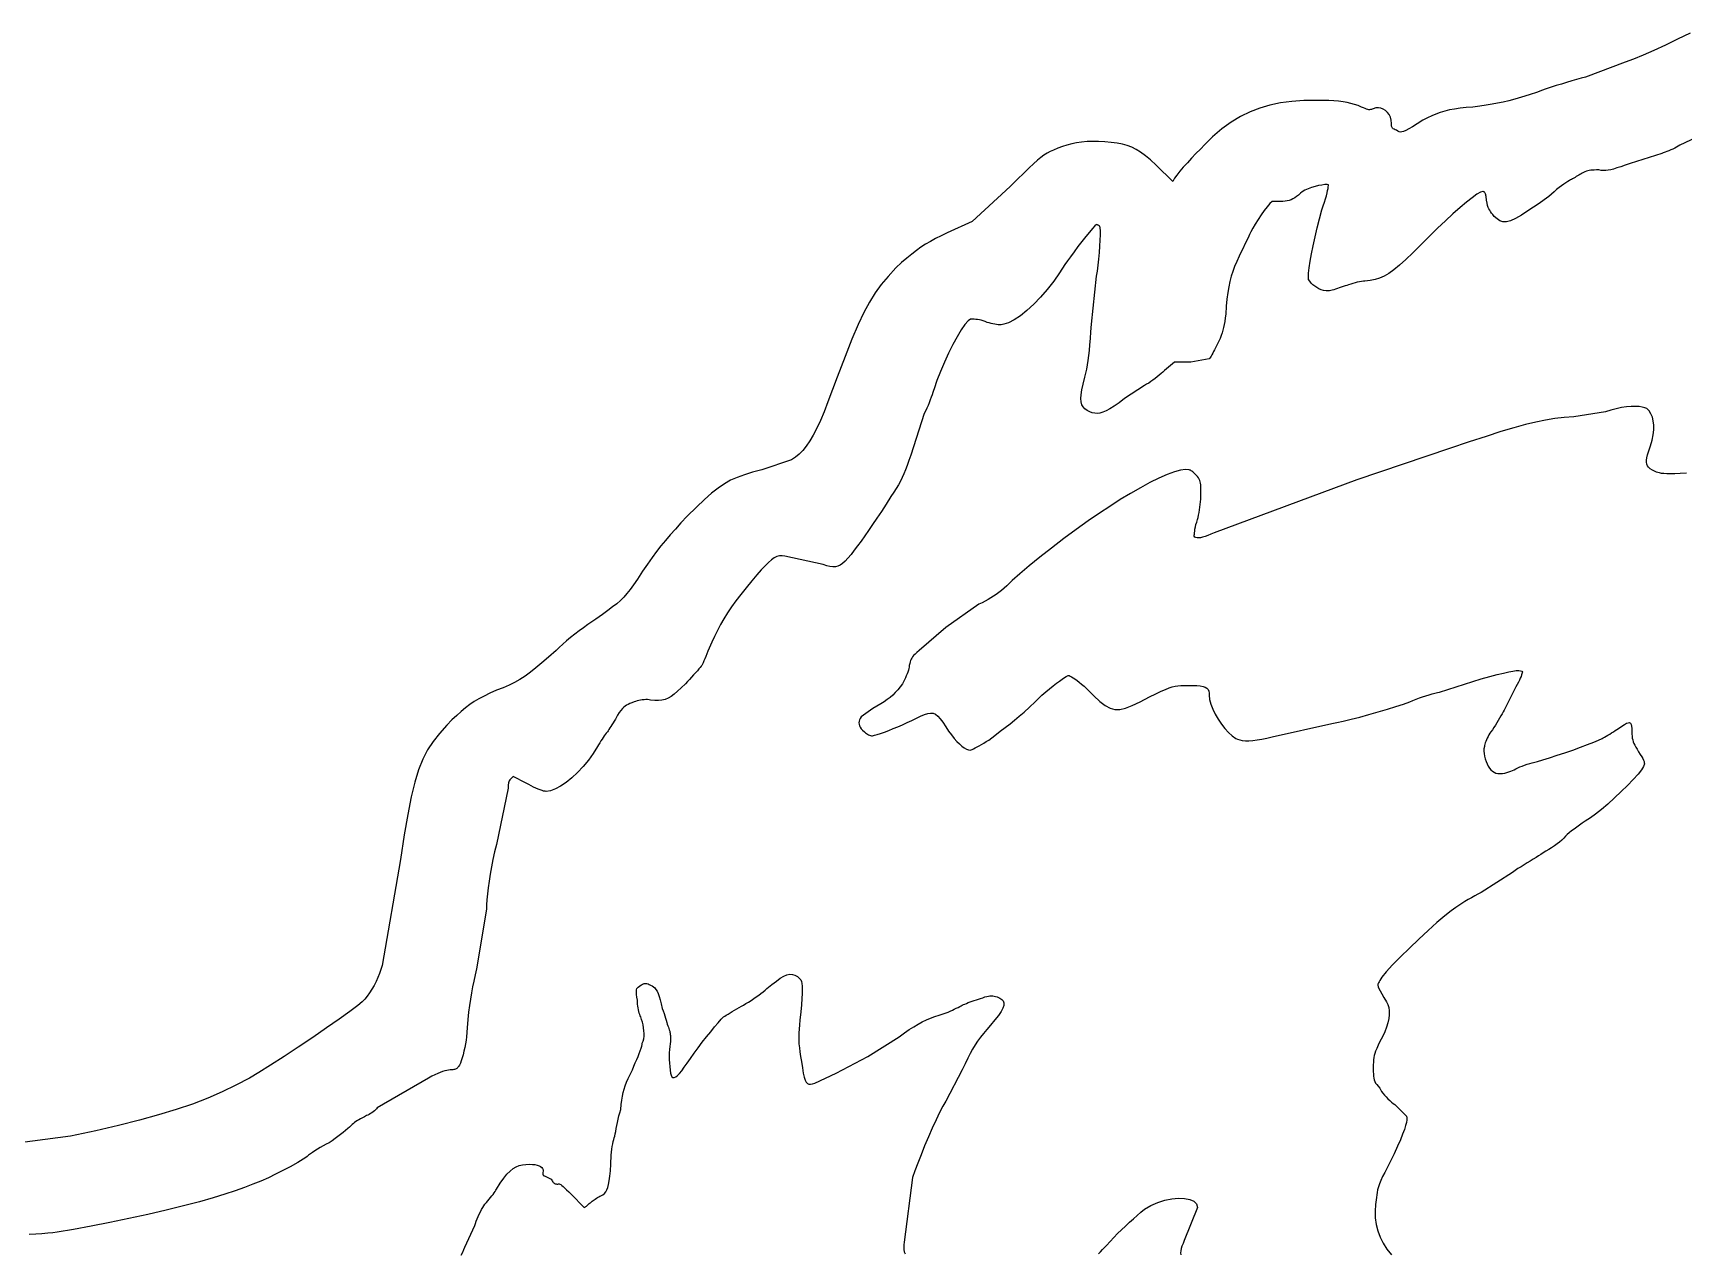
# Model space of a CAD drawing. Extents: x 0.1 to 14.4, y 0 to 16.2.
# Drawn here: x 6.431 to 9.422, y 13.833 to 16.044 of the extents above; entities that cross this region are included whole.
import ezdxf

# ---------------------------------------------------------------- set-up
doc = ezdxf.new("R2010")
doc.units = 0
doc.layers.get('0').update_dxf_attribs({"color": 5, "linetype": 'CONTINUOUS'})
doc.layers.add('1', color=1, linetype='CONTINUOUS')

msp = doc.modelspace()

# ---------------------------------------------------------------- linework, layer by layer
at = {"linetype": 'CONTINUOUS'}
for points in [[(9.4327, 16.044), (9.4103, 16.0327), (9.3883, 16.022), (9.3673, 16.0122), (9.3478, 16.0036), (9.3303, 15.9964), (9.3153, 15.991), (9.2432, 15.964), (9.2356, 15.962), (9.2273, 15.9597), (9.2184, 15.9572), (9.2091, 15.9544), (9.1997, 15.9516), (9.1903, 15.9486), (9.181, 15.9456), (9.1721, 15.9426), (9.1638, 15.9397), (9.1562, 15.9369), (9.141, 15.932), (9.1275, 15.9278), (9.1155, 15.9243), (9.1045, 15.9214), (9.0942, 15.9189), (9.0842, 15.9168), (9.074, 15.915), (9.0633, 15.9133), (9.0518, 15.9116), (9.039, 15.9099), (9.027, 15.9089), (9.0161, 15.9077), (9.0061, 15.9062), (8.997, 15.9045), (8.9884, 15.9024), (8.9802, 15.9), (8.9724, 15.8971), (8.9647, 15.8939), (8.9569, 15.8901), (8.9489, 15.8859), (8.9384, 15.8794), (8.9298, 15.8742), (8.9231, 15.8703), (8.9178, 15.8674), (8.9137, 15.8656), (8.9105, 15.8647), (8.9079, 15.8646), (8.9056, 15.8651), (8.9034, 15.8663), (8.9009, 15.8679), (8.8985, 15.8688), (8.8965, 15.8697), (8.895, 15.8706), (8.8938, 15.8717), (8.893, 15.8727), (8.8925, 15.8739), (8.8921, 15.8752), (8.892, 15.8766), (8.8919, 15.8782), (8.8919, 15.8799), (8.8914, 15.8859), (8.8899, 15.8913), (8.8876, 15.8961), (8.8846, 15.9002), (8.881, 15.9035), (8.877, 15.906), (8.8726, 15.9077), (8.8681, 15.9084), (8.8634, 15.9082), (8.8589, 15.9069), (8.8571, 15.9061), (8.8555, 15.9055), (8.8539, 15.9051), (8.8523, 15.9049), (8.8506, 15.905), (8.8487, 15.9054), (8.8465, 15.906), (8.8441, 15.907), (8.8412, 15.9083), (8.8378, 15.9099), (8.8315, 15.9124), (8.8251, 15.9146), (8.8184, 15.9165), (8.8115, 15.918), (8.8041, 15.9193), (8.7961, 15.9203), (8.7875, 15.921), (8.7782, 15.9215), (8.768, 15.9218), (8.7568, 15.9219), (8.7333, 15.9215), (8.7114, 15.92), (8.6909, 15.9173), (8.6716, 15.9134), (8.6532, 15.908), (8.6355, 15.9012), (8.6183, 15.8926), (8.6014, 15.8823), (8.5845, 15.8701), (8.5676, 15.8559), (8.5609, 15.8491), (8.5535, 15.8417), (8.5457, 15.8338), (8.5376, 15.8255), (8.5297, 15.8172), (8.522, 15.8089), (8.5147, 15.801), (8.5083, 15.7935), (8.5028, 15.7867), (8.4985, 15.7808), (8.4955, 15.7748), (8.4655, 15.8048), (8.4552, 15.8139), (8.446, 15.8216), (8.4374, 15.8279), (8.4292, 15.833), (8.4212, 15.8371), (8.4129, 15.8403), (8.4042, 15.8427), (8.3947, 15.8445), (8.3842, 15.8458), (8.3724, 15.8468), (8.361, 15.8475), (8.3503, 15.8476), (8.3402, 15.8472), (8.3305, 15.8463), (8.3213, 15.845), (8.3125, 15.8432), (8.3039, 15.8409), (8.2956, 15.8383), (8.2874, 15.8353), (8.2793, 15.8318), (8.2733, 15.8291), (8.2677, 15.8261), (8.2622, 15.8227), (8.2566, 15.8185), (8.2504, 15.8134), (8.2434, 15.8072), (8.2353, 15.7995), (8.2257, 15.7902), (8.2145, 15.779), (8.2012, 15.7658), (8.1321, 15.7027), (8.0871, 15.6817), (8.076, 15.6764), (8.0659, 15.6714), (8.0566, 15.6664), (8.0478, 15.6612), (8.0394, 15.6558), (8.0311, 15.6499), (8.0226, 15.6434), (8.0138, 15.6361), (8.0043, 15.6279), (7.994, 15.6186), (7.9798, 15.603), (7.9673, 15.5881), (7.9562, 15.5729), (7.9459, 15.5564), (7.9358, 15.5375), (7.9254, 15.5155), (7.9143, 15.4892), (7.9018, 15.4578), (7.8875, 15.4201), (7.8709, 15.3754), (7.8638, 15.3575), (7.8571, 15.3417), (7.8506, 15.3277), (7.8442, 15.3155), (7.8378, 15.3048), (7.8315, 15.2956), (7.8251, 15.2877), (7.8186, 15.2809), (7.8118, 15.2752), (7.8048, 15.2703), (7.7508, 15.2523), (7.734, 15.2479), (7.7194, 15.2435), (7.7064, 15.2388), (7.6945, 15.2335), (7.6832, 15.2271), (7.6718, 15.2194), (7.6599, 15.21), (7.647, 15.1985), (7.6324, 15.1847), (7.6156, 15.1682), (7.6045, 15.1561), (7.5944, 15.1451), (7.5852, 15.1346), (7.5766, 15.1245), (7.5683, 15.1145), (7.5603, 15.1042), (7.5522, 15.0933), (7.5438, 15.0815), (7.535, 15.0685), (7.5255, 15.0541), (7.5187, 15.0441), (7.5125, 15.0356), (7.5067, 15.0283), (7.5008, 15.0218), (7.4947, 15.0158), (7.4881, 15.0099), (7.4807, 15.004), (7.4721, 14.9976), (7.4621, 14.9903), (7.4505, 14.982), (7.4431, 14.9772), (7.4355, 14.972), (7.4277, 14.9664), (7.4199, 14.9606), (7.4122, 14.9546), (7.4046, 14.9485), (7.3974, 14.9424), (7.3905, 14.9363), (7.3841, 14.9305), (7.3784, 14.9249), (7.3648, 14.9131), (7.3527, 14.9027), (7.3418, 14.8936), (7.3317, 14.8857), (7.3221, 14.8788), (7.3126, 14.8726), (7.3031, 14.8671), (7.2931, 14.8621), (7.2822, 14.8574), (7.2703, 14.8529), (7.2584, 14.8476), (7.2479, 14.8425), (7.2385, 14.8375), (7.2299, 14.8324), (7.2218, 14.827), (7.2141, 14.8211), (7.2063, 14.8146), (7.1982, 14.8073), (7.1896, 14.7991), (7.1802, 14.7898), (7.1668, 14.7749), (7.1553, 14.7602), (7.1454, 14.7448), (7.1367, 14.7279), (7.1291, 14.7087), (7.1222, 14.6862), (7.1158, 14.6596), (7.1094, 14.6281), (7.103, 14.5907), (7.0961, 14.5465), (7.0631, 14.3544), (7.061, 14.3471), (7.0584, 14.3397), (7.0555, 14.3323), (7.0521, 14.325), (7.0484, 14.3179), (7.0445, 14.3111), (7.0403, 14.3046), (7.036, 14.2986), (7.0315, 14.2931), (7.027, 14.2883), (7.019, 14.2815), (7.0046, 14.2707), (6.9854, 14.2569), (6.9625, 14.241), (6.9373, 14.2237), (6.9111, 14.2061), (6.8853, 14.1891), (6.8611, 14.1735), (6.8398, 14.1602), (6.8228, 14.1502), (6.7983, 14.1372), (6.7732, 14.1251), (6.7471, 14.1138), (6.7195, 14.1032), (6.6899, 14.0931), (6.6581, 14.0833), (6.6234, 14.0738), (6.5856, 14.0643), (6.5441, 14.0548), (6.4985, 14.045), (6.2913, 14.018)], [(9.4264, 15.2462), (9.4149, 15.2455), (9.4052, 15.2451), (9.3973, 15.245), (9.3908, 15.2451), (9.3855, 15.2455), (9.3812, 15.246), (9.3777, 15.2467), (9.3747, 15.2475), (9.372, 15.2484), (9.3694, 15.2492), (9.3645, 15.2519), (9.3606, 15.2544), (9.3577, 15.257), (9.3556, 15.2598), (9.3544, 15.2628), (9.3538, 15.2661), (9.3539, 15.2699), (9.3546, 15.2743), (9.3558, 15.2794), (9.3574, 15.2853), (9.3613, 15.2959), (9.3643, 15.3061), (9.3662, 15.3158), (9.3671, 15.3249), (9.3671, 15.3333), (9.3662, 15.3411), (9.3645, 15.348), (9.3619, 15.3541), (9.3585, 15.3592), (9.3544, 15.3634), (9.351, 15.365), (9.3463, 15.3662), (9.3404, 15.367), (9.3336, 15.3673), (9.3258, 15.3671), (9.3174, 15.3664), (9.3084, 15.3651), (9.2989, 15.3632), (9.2892, 15.3606), (9.2793, 15.3574), (9.2222, 15.3483), (9.2047, 15.3472), (9.1878, 15.3453), (9.1709, 15.3427), (9.1533, 15.3391), (9.1344, 15.3345), (9.1135, 15.3287), (9.0899, 15.3216), (9.0631, 15.3131), (9.0323, 15.303), (8.997, 15.2913), (8.8288, 15.2342), (8.5706, 15.1381), (8.5645, 15.1356), (8.559, 15.1335), (8.5541, 15.1317), (8.5497, 15.1304), (8.5458, 15.1295), (8.5425, 15.1291), (8.5397, 15.1291), (8.5374, 15.1296), (8.5357, 15.1306), (8.5345, 15.1321), (8.5346, 15.1338), (8.5347, 15.1358), (8.5349, 15.1384), (8.5353, 15.1415), (8.5358, 15.1451), (8.5366, 15.1491), (8.5376, 15.1533), (8.5389, 15.1577), (8.5405, 15.1622), (8.5414, 15.166), (8.5423, 15.1703), (8.5432, 15.1749), (8.544, 15.1798), (8.5447, 15.1847), (8.5453, 15.1896), (8.5458, 15.1944), (8.5462, 15.1991), (8.5465, 15.2034), (8.5465, 15.2072), (8.5465, 15.213), (8.5465, 15.2179), (8.5464, 15.2219), (8.5462, 15.2253), (8.5458, 15.2282), (8.5452, 15.2308), (8.5445, 15.2331), (8.5435, 15.2354), (8.5422, 15.2377), (8.5405, 15.2402), (8.5387, 15.242), (8.537, 15.2438), (8.5352, 15.2455), (8.5335, 15.2471), (8.5319, 15.2485), (8.5304, 15.2498), (8.529, 15.2508), (8.5277, 15.2516), (8.5265, 15.2521), (8.5255, 15.2523), (8.5188, 15.253), (8.5097, 15.2517), (8.4984, 15.2486), (8.4852, 15.2437), (8.4703, 15.2372), (8.4542, 15.2293), (8.4369, 15.2201), (8.4189, 15.2098), (8.4003, 15.1984), (8.3814, 15.1862), (8.3629, 15.1741), (8.3424, 15.16), (8.3205, 15.1443), (8.2981, 15.1277), (8.2759, 15.1107), (8.2547, 15.0941), (8.2352, 15.0783), (8.2183, 15.064), (8.2047, 15.0517), (8.1952, 15.042), (8.1899, 15.0377), (8.185, 15.0337), (8.1802, 15.03), (8.1755, 15.0265), (8.1708, 15.0233), (8.166, 15.0202), (8.161, 15.0173), (8.1558, 15.0145), (8.1502, 15.0117), (8.1441, 15.009), (8.0841, 14.967), (8.036, 14.9249), (8.032, 14.9216), (8.0287, 14.9186), (8.0261, 14.9161), (8.0241, 14.9137), (8.0225, 14.9114), (8.0213, 14.9091), (8.0204, 14.9068), (8.0196, 14.9042), (8.0189, 14.9012), (8.018, 14.8979), (8.0178, 14.8951), (8.0174, 14.8922), (8.0166, 14.8891), (8.0155, 14.8858), (8.0143, 14.8825), (8.0128, 14.8791), (8.0113, 14.8756), (8.0096, 14.872), (8.0078, 14.8685), (8.006, 14.8649), (8.0016, 14.8589), (7.9972, 14.8536), (7.9928, 14.8487), (7.9883, 14.8443), (7.9835, 14.8401), (7.9783, 14.8361), (7.9727, 14.8322), (7.9665, 14.8283), (7.9596, 14.8242), (7.952, 14.8198), (7.9309, 14.8048), (7.9293, 14.8021), (7.9281, 14.7994), (7.9273, 14.7967), (7.927, 14.794), (7.9272, 14.7913), (7.9279, 14.7886), (7.9292, 14.7859), (7.9311, 14.7832), (7.9337, 14.7805), (7.9369, 14.7778), (7.9387, 14.7761), (7.9405, 14.7746), (7.9423, 14.7733), (7.9441, 14.7722), (7.9459, 14.7714), (7.9478, 14.7709), (7.9496, 14.7706), (7.9513, 14.7707), (7.9531, 14.7711), (7.955, 14.7718), (7.9601, 14.773), (7.9662, 14.7749), (7.9733, 14.7773), (7.9809, 14.7802), (7.9891, 14.7834), (7.9976, 14.7869), (8.0061, 14.7906), (8.0144, 14.7943), (8.0225, 14.7981), (8.03, 14.8018), (8.0383, 14.8058), (8.0455, 14.8089), (8.0515, 14.8109), (8.0568, 14.8117), (8.0616, 14.8112), (8.0659, 14.8094), (8.0701, 14.8061), (8.0744, 14.8013), (8.079, 14.7949), (8.0841, 14.7868), (8.0894, 14.779), (8.0945, 14.772), (8.0995, 14.7658), (8.1043, 14.7603), (8.1089, 14.7556), (8.1133, 14.7518), (8.1175, 14.7487), (8.1216, 14.7465), (8.1254, 14.7452), (8.1291, 14.7447), (8.1304, 14.745), (8.1323, 14.7457), (8.1348, 14.7469), (8.1377, 14.7485), (8.1411, 14.7504), (8.1449, 14.7525), (8.149, 14.7549), (8.1532, 14.7574), (8.1577, 14.7601), (8.1622, 14.7628), (8.1732, 14.7712), (8.1831, 14.7787), (8.1922, 14.7856), (8.2007, 14.7922), (8.2091, 14.7988), (8.2175, 14.8058), (8.2263, 14.8135), (8.2359, 14.8222), (8.2464, 14.8322), (8.2583, 14.8438), (8.2654, 14.85), (8.2722, 14.8557), (8.2787, 14.8609), (8.2847, 14.8656), (8.2902, 14.8697), (8.295, 14.8733), (8.2991, 14.8761), (8.3025, 14.8781), (8.3049, 14.8794), (8.3063, 14.8799), (8.3076, 14.8796), (8.3095, 14.8788), (8.3119, 14.8775), (8.3149, 14.8758), (8.3183, 14.8735), (8.3221, 14.8708), (8.3262, 14.8677), (8.3304, 14.8641), (8.3348, 14.8602), (8.3393, 14.8559), (8.3525, 14.8429), (8.3636, 14.8327), (8.3733, 14.8252), (8.3821, 14.8203), (8.3908, 14.8179), (8.3999, 14.818), (8.4101, 14.8204), (8.422, 14.8251), (8.4362, 14.8319), (8.4535, 14.8408), (8.4649, 14.8465), (8.4745, 14.8511), (8.4824, 14.8546), (8.489, 14.8573), (8.4947, 14.8592), (8.4999, 14.8605), (8.505, 14.8613), (8.5101, 14.8617), (8.5159, 14.8618), (8.5225, 14.8619), (8.5316, 14.8618), (8.5393, 14.8614), (8.5455, 14.8608), (8.5505, 14.8598), (8.5544, 14.8585), (8.5573, 14.8567), (8.5594, 14.8544), (8.5607, 14.8515), (8.5614, 14.848), (8.5616, 14.8438), (8.5623, 14.8361), (8.5645, 14.8277), (8.568, 14.8186), (8.5724, 14.8094), (8.5777, 14.8003), (8.5836, 14.7915), (8.59, 14.7834), (8.5965, 14.7762), (8.6032, 14.7702), (8.6096, 14.7658), (8.6128, 14.7642), (8.6168, 14.7629), (8.6216, 14.7621), (8.6272, 14.7616), (8.6336, 14.7616), (8.6408, 14.7621), (8.6485, 14.763), (8.657, 14.7644), (8.666, 14.7663), (8.6757, 14.7688), (8.7838, 14.7928), (8.7927, 14.7943), (8.8045, 14.7968), (8.8186, 14.8003), (8.8343, 14.8044), (8.851, 14.8089), (8.8679, 14.8138), (8.8844, 14.8187), (8.8999, 14.8234), (8.9136, 14.8279), (8.9249, 14.8318), (8.9305, 14.8344), (8.9363, 14.8369), (8.9423, 14.8391), (8.9483, 14.8412), (8.9542, 14.8431), (8.9599, 14.8448), (8.9654, 14.8463), (8.9705, 14.8477), (8.975, 14.8489), (8.979, 14.8498), (9.0541, 14.8739), (9.0699, 14.878), (9.0835, 14.8815), (9.0949, 14.8842), (9.1043, 14.8863), (9.1119, 14.8878), (9.1178, 14.8886), (9.1224, 14.8888), (9.1257, 14.8884), (9.1278, 14.8874), (9.1291, 14.8859), (9.1288, 14.8845), (9.1282, 14.8829), (9.1275, 14.8807), (9.1265, 14.878), (9.1252, 14.8749), (9.1237, 14.8713), (9.1218, 14.8674), (9.1196, 14.8633), (9.1171, 14.8589), (9.0961, 14.8168), (9.0942, 14.8139), (9.0922, 14.8104), (9.09, 14.8067), (9.0876, 14.8026), (9.0852, 14.7984), (9.0827, 14.7941), (9.0801, 14.7898), (9.0775, 14.7856), (9.0748, 14.7815), (9.0721, 14.7778), (9.0703, 14.775), (9.0685, 14.7721), (9.0668, 14.7691), (9.0653, 14.7661), (9.0638, 14.7631), (9.0626, 14.7603), (9.0615, 14.7575), (9.0607, 14.755), (9.0602, 14.7527), (9.0601, 14.7508), (9.0594, 14.7469), (9.0593, 14.7426), (9.0596, 14.7381), (9.0604, 14.7334), (9.0616, 14.7286), (9.0631, 14.7239), (9.0649, 14.7195), (9.0671, 14.7154), (9.0695, 14.7118), (9.0721, 14.7087), (9.0749, 14.7063), (9.0779, 14.7044), (9.0811, 14.703), (9.0847, 14.7022), (9.0886, 14.702), (9.0928, 14.7022), (9.0975, 14.703), (9.1025, 14.7044), (9.1081, 14.7063), (9.1141, 14.7087), (9.1171, 14.7105), (9.1205, 14.7123), (9.1243, 14.714), (9.1285, 14.7157), (9.1329, 14.7173), (9.1375, 14.7189), (9.1422, 14.7203), (9.1469, 14.7216), (9.1516, 14.7227), (9.1562, 14.7237), (9.1663, 14.7269), (9.1784, 14.7307), (9.1919, 14.7351), (9.206, 14.7398), (9.2203, 14.7447), (9.2342, 14.7497), (9.247, 14.7544), (9.2582, 14.7588), (9.2672, 14.7626), (9.2733, 14.7658), (9.2753, 14.7668), (9.2778, 14.7682), (9.2807, 14.7698), (9.2838, 14.7717), (9.2872, 14.7736), (9.2906, 14.7757), (9.294, 14.7778), (9.2973, 14.7799), (9.3004, 14.7819), (9.3033, 14.7838), (9.3091, 14.7878), (9.3139, 14.7909), (9.3178, 14.7931), (9.3208, 14.7942), (9.3232, 14.7943), (9.3249, 14.7933), (9.3261, 14.7912), (9.3269, 14.7879), (9.3272, 14.7835), (9.3273, 14.7778), (9.3274, 14.7735), (9.3277, 14.7697), (9.3282, 14.7662), (9.329, 14.7629), (9.33, 14.7598), (9.3312, 14.7566), (9.3328, 14.7533), (9.3346, 14.7498), (9.3368, 14.746), (9.3393, 14.7417), (9.3426, 14.7368), (9.3452, 14.7326), (9.3471, 14.7291), (9.3486, 14.7262), (9.3495, 14.7237), (9.3499, 14.7216), (9.35, 14.7198), (9.3497, 14.7181), (9.3491, 14.7164), (9.3483, 14.7147), (9.3449, 14.7089), (9.3386, 14.701), (9.33, 14.6914), (9.3197, 14.6806), (9.3082, 14.6693), (9.296, 14.6578), (9.2838, 14.6468), (9.2721, 14.6368), (9.2614, 14.6282), (9.2523, 14.6216), (9.2476, 14.6188), (9.2427, 14.6156), (9.2376, 14.6122), (9.2325, 14.6087), (9.2275, 14.6051), (9.2226, 14.6015), (9.2181, 14.598), (9.2139, 14.5946), (9.2103, 14.5915), (9.2072, 14.5886), (9.2042, 14.585), (9.2005, 14.5814), (9.1963, 14.5779), (9.1918, 14.5744), (9.1869, 14.5709), (9.1819, 14.5676), (9.1768, 14.5644), (9.1717, 14.5613), (9.1668, 14.5583), (9.1622, 14.5556), (9.1582, 14.5528), (9.1537, 14.5498), (9.1487, 14.5467), (9.1433, 14.5435), (9.1378, 14.5402), (9.1321, 14.5367), (9.1265, 14.5333), (9.121, 14.5297), (9.1159, 14.5261), (9.1111, 14.5225), (9.0541, 14.4865), (9.0485, 14.4836), (9.0427, 14.4805), (9.0367, 14.4771), (9.0307, 14.4736), (9.0248, 14.47), (9.019, 14.4664), (9.0136, 14.4629), (9.0085, 14.4595), (9.0039, 14.4563), (9, 14.4535), (8.9884, 14.4444), (8.9742, 14.4323), (8.9581, 14.4179), (8.9411, 14.4021), (8.9242, 14.3859), (8.9081, 14.37), (8.8938, 14.3553), (8.8823, 14.3428), (8.8743, 14.3331), (8.8709, 14.3273), (8.8693, 14.3249), (8.8681, 14.3227), (8.8674, 14.3206), (8.8673, 14.3183), (8.8679, 14.3157), (8.8691, 14.3124), (8.8712, 14.3083), (8.8741, 14.303), (8.878, 14.2964), (8.8829, 14.2883), (8.8852, 14.2834), (8.8868, 14.2779), (8.8877, 14.2718), (8.8877, 14.2651), (8.887, 14.2579), (8.8855, 14.2502), (8.8831, 14.2422), (8.8799, 14.2338), (8.8758, 14.2251), (8.8709, 14.2162), (8.8676, 14.2096), (8.865, 14.204), (8.863, 14.1992), (8.8614, 14.195), (8.8604, 14.1911), (8.8596, 14.1872), (8.8592, 14.1833), (8.859, 14.1789), (8.8589, 14.174), (8.8589, 14.1682), (8.8589, 14.1624), (8.859, 14.1575), (8.8592, 14.1534), (8.8596, 14.1499), (8.8604, 14.1468), (8.8614, 14.144), (8.863, 14.1412), (8.865, 14.1385), (8.8676, 14.1355), (8.8709, 14.1321), (8.8721, 14.1293), (8.874, 14.1261), (8.8763, 14.1228), (8.8791, 14.1194), (8.8821, 14.116), (8.8854, 14.1127), (8.8887, 14.1095), (8.8919, 14.1067), (8.895, 14.1042), (8.8979, 14.1021), (8.9189, 14.0811), (8.9195, 14.0781), (8.9195, 14.0744), (8.9189, 14.0697), (8.9174, 14.064), (8.9152, 14.0571), (8.912, 14.0487), (8.9079, 14.0386), (8.9027, 14.0268), (8.8964, 14.013), (8.8889, 13.997), (8.8838, 13.9876), (8.8795, 13.9792), (8.8758, 13.9717), (8.8727, 13.9649), (8.8701, 13.9587), (8.8681, 13.9531), (8.8666, 13.9479), (8.8656, 13.9431), (8.8651, 13.9385), (8.8649, 13.9339), (8.8628, 13.9214), (8.862, 13.9091), (8.8624, 13.897), (8.8641, 13.8851), (8.8671, 13.8735), (8.8713, 13.8621), (8.8768, 13.8511), (8.8836, 13.8403), (8.8916, 13.8299)]]:
    msp.add_lwpolyline(points, dxfattribs=at)
at = {"layer": '1', "linetype": 'CONTINUOUS'}
for points in [[(9.5045, 15.8829), (9.4144, 15.8408), (9.4115, 15.839), (9.4084, 15.8373), (9.405, 15.8355), (9.4015, 15.8338), (9.3979, 15.8322), (9.3943, 15.8307), (9.3908, 15.8293), (9.3874, 15.828), (9.3842, 15.8268), (9.3814, 15.8258), (9.3243, 15.8078), (9.3151, 15.8045), (9.3072, 15.8017), (9.3003, 15.7994), (9.2943, 15.7975), (9.289, 15.7962), (9.2843, 15.7953), (9.28, 15.7948), (9.2758, 15.7947), (9.2716, 15.7951), (9.2673, 15.7958), (9.263, 15.7958), (9.2592, 15.7957), (9.2559, 15.7956), (9.2528, 15.7954), (9.25, 15.795), (9.2474, 15.7945), (9.2449, 15.7937), (9.2424, 15.7927), (9.2399, 15.7914), (9.2372, 15.7898), (9.2354, 15.7888), (9.2333, 15.7877), (9.2312, 15.7864), (9.229, 15.7851), (9.2267, 15.7838), (9.2245, 15.7824), (9.2223, 15.7811), (9.2201, 15.7799), (9.2181, 15.7788), (9.2162, 15.7778), (9.2141, 15.7766), (9.2113, 15.7749), (9.208, 15.7728), (9.2042, 15.7702), (9.2001, 15.7673), (9.1957, 15.7639), (9.1911, 15.7603), (9.1864, 15.7563), (9.1818, 15.7522), (9.1772, 15.7477), (9.1574, 15.7339), (9.1409, 15.7227), (9.1274, 15.714), (9.1164, 15.7078), (9.1074, 15.7038), (9.1, 15.7019), (9.0938, 15.7019), (9.0884, 15.7036), (9.0833, 15.707), (9.0781, 15.7117), (9.0755, 15.715), (9.0733, 15.7178), (9.0714, 15.7203), (9.0698, 15.7227), (9.0683, 15.7252), (9.0671, 15.7281), (9.0659, 15.7316), (9.0649, 15.7359), (9.064, 15.7412), (9.0631, 15.7477), (9.063, 15.7495), (9.0627, 15.751), (9.0623, 15.7523), (9.0618, 15.7535), (9.0612, 15.7545), (9.0605, 15.7553), (9.0597, 15.756), (9.0588, 15.7564), (9.058, 15.7567), (9.0571, 15.7568), (9.0531, 15.7554), (9.0466, 15.7517), (9.0382, 15.7456), (9.0279, 15.7376), (9.0161, 15.7279), (9.0032, 15.7165), (8.9894, 15.7039), (8.9751, 15.6903), (8.9605, 15.6758), (8.9459, 15.6607), (8.9308, 15.6458), (8.9177, 15.6333), (8.9063, 15.6231), (8.8962, 15.6149), (8.887, 15.6085), (8.8785, 15.6036), (8.8703, 15.6), (8.862, 15.5974), (8.8533, 15.5957), (8.8438, 15.5946), (8.8409, 15.5944), (8.8375, 15.5939), (8.8338, 15.5932), (8.8299, 15.5923), (8.8258, 15.5912), (8.8218, 15.59), (8.8179, 15.5889), (8.8141, 15.5877), (8.8108, 15.5866), (8.8078, 15.5856), (8.8042, 15.5846), (8.8006, 15.5835), (8.7972, 15.5823), (8.7938, 15.5811), (8.7905, 15.58), (8.7875, 15.5789), (8.7846, 15.5779), (8.782, 15.5772), (8.7797, 15.5768), (8.7778, 15.5766), (8.7733, 15.5768), (8.7688, 15.5776), (8.7645, 15.5788), (8.7603, 15.5805), (8.7564, 15.5826), (8.7527, 15.585), (8.7493, 15.5878), (8.7463, 15.5908), (8.7438, 15.5941), (8.7417, 15.5976), (8.7413, 15.6019), (8.7416, 15.609), (8.7428, 15.6186), (8.7446, 15.6303), (8.747, 15.6438), (8.75, 15.6586), (8.7534, 15.6744), (8.7572, 15.6907), (8.7614, 15.7073), (8.7658, 15.7237), (8.7683, 15.7307), (8.7705, 15.7373), (8.7723, 15.7435), (8.7739, 15.7491), (8.7752, 15.7541), (8.7761, 15.7585), (8.7769, 15.7623), (8.7774, 15.7652), (8.7777, 15.7674), (8.7778, 15.7688), (8.7751, 15.7693), (8.771, 15.7692), (8.7658, 15.7685), (8.7598, 15.7674), (8.7534, 15.7658), (8.7469, 15.7638), (8.7406, 15.7615), (8.7349, 15.7591), (8.7302, 15.7564), (8.7267, 15.7538), (8.7232, 15.7504), (8.7198, 15.7476), (8.7165, 15.7452), (8.7132, 15.7433), (8.7098, 15.7417), (8.7064, 15.7406), (8.7028, 15.7397), (8.699, 15.7392), (8.695, 15.7388), (8.6907, 15.7387), (8.6757, 15.7387), (8.6716, 15.7349), (8.6667, 15.7293), (8.6613, 15.7223), (8.6557, 15.7144), (8.6502, 15.7061), (8.645, 15.6979), (8.6404, 15.6902), (8.6369, 15.6837), (8.6345, 15.6787), (8.6336, 15.6757), (8.6156, 15.6396), (8.6114, 15.6301), (8.6076, 15.6209), (8.6044, 15.612), (8.6015, 15.6031), (8.5991, 15.5938), (8.597, 15.5841), (8.5953, 15.5735), (8.5938, 15.5619), (8.5926, 15.549), (8.5916, 15.5345), (8.5907, 15.5277), (8.5897, 15.5214), (8.5887, 15.5157), (8.5876, 15.5103), (8.5863, 15.5053), (8.5849, 15.5004), (8.5832, 15.4956), (8.5813, 15.4907), (8.5791, 15.4857), (8.5766, 15.4805), (8.5748, 15.4769), (8.573, 15.4733), (8.5712, 15.4699), (8.5696, 15.4666), (8.5679, 15.4636), (8.5664, 15.4608), (8.565, 15.4583), (8.5637, 15.4563), (8.5625, 15.4546), (8.5616, 15.4535), (8.5285, 15.4474), (8.4985, 15.4474), (8.4805, 15.4324), (8.4776, 15.4297), (8.4744, 15.4267), (8.471, 15.4238), (8.4674, 15.4208), (8.4636, 15.4178), (8.4597, 15.4149), (8.4558, 15.4122), (8.4519, 15.4097), (8.4481, 15.4074), (8.4444, 15.4054), (8.4084, 15.3814), (8.3983, 15.374), (8.3895, 15.3679), (8.3817, 15.3631), (8.375, 15.3595), (8.369, 15.357), (8.3636, 15.3554), (8.3588, 15.3548), (8.3542, 15.355), (8.3498, 15.3558), (8.3453, 15.3574), (8.3404, 15.3601), (8.3363, 15.363), (8.3332, 15.3664), (8.3309, 15.3705), (8.3296, 15.3754), (8.3291, 15.3814), (8.3296, 15.3886), (8.3309, 15.3974), (8.3332, 15.4079), (8.3363, 15.4204), (8.3381, 15.4276), (8.3396, 15.435), (8.341, 15.4427), (8.3423, 15.4508), (8.3435, 15.4595), (8.3445, 15.4688), (8.3456, 15.4791), (8.3465, 15.4904), (8.3474, 15.5028), (8.3483, 15.5165), (8.3574, 15.6036), (8.3591, 15.6126), (8.3606, 15.6231), (8.3619, 15.6344), (8.3629, 15.6461), (8.3637, 15.6577), (8.3643, 15.6685), (8.3645, 15.678), (8.3645, 15.6858), (8.3641, 15.6912), (8.3634, 15.6937), (8.3625, 15.6945), (8.3616, 15.6952), (8.3607, 15.6957), (8.3599, 15.696), (8.3592, 15.6963), (8.3586, 15.6965), (8.3581, 15.6966), (8.3574, 15.6967), (8.3546, 15.6944), (8.3503, 15.6898), (8.3447, 15.6832), (8.3381, 15.6752), (8.3311, 15.6663), (8.3238, 15.6569), (8.3168, 15.6476), (8.3103, 15.6387), (8.3047, 15.6309), (8.3003, 15.6246), (8.2906, 15.6093), (8.2798, 15.5941), (8.2682, 15.5793), (8.256, 15.5654), (8.2436, 15.5526), (8.2313, 15.5412), (8.2194, 15.5315), (8.2082, 15.524), (8.1981, 15.5189), (8.1892, 15.5165), (8.1872, 15.5158), (8.1849, 15.5154), (8.1823, 15.5153), (8.1795, 15.5154), (8.1764, 15.5158), (8.1732, 15.5163), (8.1698, 15.517), (8.1663, 15.5178), (8.1628, 15.5186), (8.1592, 15.5195), (8.1556, 15.5212), (8.152, 15.5224), (8.1485, 15.5235), (8.1451, 15.5242), (8.1419, 15.5248), (8.1388, 15.5251), (8.136, 15.5254), (8.1334, 15.5255), (8.1311, 15.5255), (8.1291, 15.5255), (8.1248, 15.5226), (8.1191, 15.5159), (8.1124, 15.506), (8.105, 15.4937), (8.0972, 15.4794), (8.0893, 15.4637), (8.0817, 15.4473), (8.0746, 15.4307), (8.0682, 15.4145), (8.0631, 15.3994), (8.0621, 15.3963), (8.0609, 15.3927), (8.0595, 15.3885), (8.058, 15.384), (8.0563, 15.3791), (8.0544, 15.3741), (8.0523, 15.369), (8.0501, 15.3639), (8.0477, 15.359), (8.045, 15.3544), (8.021, 15.2793), (8.0176, 15.2691), (8.0144, 15.2602), (8.0114, 15.2523), (8.0083, 15.2451), (8.0053, 15.2384), (8.002, 15.2319), (7.9984, 15.2255), (7.9945, 15.2189), (7.9901, 15.2119), (7.985, 15.2042), (7.9762, 15.1902), (7.9677, 15.1771), (7.9596, 15.1648), (7.9518, 15.1534), (7.9444, 15.1426), (7.9374, 15.1326), (7.9307, 15.1233), (7.9244, 15.1146), (7.9185, 15.1066), (7.9129, 15.0991), (7.907, 15.0925), (7.9018, 15.0871), (7.8972, 15.0829), (7.8928, 15.0798), (7.8885, 15.0777), (7.8842, 15.0766), (7.8795, 15.0765), (7.8744, 15.0772), (7.8686, 15.0787), (7.8619, 15.0811), (7.7928, 15.0961), (7.7876, 15.0966), (7.7828, 15.0963), (7.7781, 15.0951), (7.7734, 15.0928), (7.7684, 15.0893), (7.763, 15.0846), (7.7569, 15.0786), (7.7499, 15.071), (7.742, 15.0619), (7.7327, 15.0511), (7.7224, 15.0387), (7.7128, 15.0268), (7.7041, 15.0153), (7.6961, 15.0042), (7.6888, 14.9932), (7.6821, 14.9825), (7.676, 14.9719), (7.6705, 14.9613), (7.6654, 14.9507), (7.6607, 14.9399), (7.6581, 14.9345), (7.6556, 14.9292), (7.6534, 14.924), (7.6513, 14.9191), (7.6494, 14.9144), (7.6477, 14.9101), (7.6462, 14.9062), (7.6448, 14.9029), (7.6436, 14.9001), (7.6426, 14.8979), (7.6414, 14.8966), (7.6395, 14.8945), (7.6371, 14.8917), (7.6342, 14.8884), (7.631, 14.8848), (7.6275, 14.8808), (7.6238, 14.8767), (7.6201, 14.8726), (7.6163, 14.8686), (7.6126, 14.8649), (7.605, 14.8574), (7.5983, 14.8511), (7.5922, 14.8459), (7.5865, 14.8417), (7.5811, 14.8386), (7.5756, 14.8363), (7.57, 14.8349), (7.5639, 14.8342), (7.5572, 14.8342), (7.5495, 14.8348), (7.5468, 14.8356), (7.5438, 14.836), (7.5408, 14.8361), (7.5377, 14.8359), (7.5345, 14.8356), (7.5314, 14.8351), (7.5283, 14.8344), (7.5252, 14.8336), (7.5223, 14.8327), (7.5195, 14.8318), (7.5153, 14.8302), (7.5118, 14.8288), (7.5087, 14.8274), (7.5059, 14.826), (7.5034, 14.8243), (7.5009, 14.8223), (7.4984, 14.8198), (7.4958, 14.8166), (7.4928, 14.8127), (7.4895, 14.8078), (7.4876, 14.8042), (7.4856, 14.8006), (7.4835, 14.7972), (7.4814, 14.7938), (7.4794, 14.7905), (7.4774, 14.7875), (7.4756, 14.7846), (7.4739, 14.782), (7.4725, 14.7797), (7.4715, 14.7778), (7.4704, 14.7766), (7.469, 14.775), (7.4674, 14.7729), (7.4656, 14.7704), (7.4636, 14.7676), (7.4615, 14.7646), (7.4594, 14.7613), (7.4573, 14.7579), (7.4553, 14.7543), (7.4535, 14.7508), (7.4457, 14.7383), (7.4368, 14.7262), (7.4273, 14.7147), (7.4172, 14.7041), (7.4069, 14.6944), (7.3966, 14.6861), (7.3865, 14.6792), (7.377, 14.6741), (7.3682, 14.6708), (7.3604, 14.6697), (7.3583, 14.6699), (7.3557, 14.6704), (7.3528, 14.6712), (7.3494, 14.6724), (7.3457, 14.6738), (7.3418, 14.6755), (7.3376, 14.6775), (7.3333, 14.6797), (7.3288, 14.6821), (7.3243, 14.6847), (7.3003, 14.6967), (7.2943, 14.6907), (7.2935, 14.6889), (7.2928, 14.6871), (7.2923, 14.6854), (7.2919, 14.6837), (7.2917, 14.6821), (7.2915, 14.6805), (7.2914, 14.6791), (7.2913, 14.6778), (7.2913, 14.6767), (7.2913, 14.6757), (7.2703, 14.5736), (7.2668, 14.56), (7.2638, 14.5464), (7.2611, 14.5329), (7.2587, 14.5198), (7.2568, 14.5071), (7.2551, 14.4951), (7.2539, 14.4838), (7.253, 14.4735), (7.2524, 14.4644), (7.2523, 14.4565), (7.2342, 14.3483), (7.2316, 14.337), (7.2292, 14.326), (7.2269, 14.3153), (7.2249, 14.3046), (7.223, 14.2935), (7.2213, 14.282), (7.2197, 14.2696), (7.2184, 14.2562), (7.2172, 14.2415), (7.2162, 14.2252), (7.2152, 14.2188), (7.2141, 14.2121), (7.2128, 14.2054), (7.2114, 14.1989), (7.2098, 14.1926), (7.2082, 14.1867), (7.2065, 14.1815), (7.2048, 14.1771), (7.203, 14.1736), (7.2012, 14.1712), (7.201, 14.1703), (7.2005, 14.1694), (7.1997, 14.1685), (7.1987, 14.1678), (7.1974, 14.167), (7.196, 14.1664), (7.1944, 14.1659), (7.1927, 14.1655), (7.191, 14.1653), (7.1892, 14.1652), (7.1864, 14.1651), (7.1834, 14.1648), (7.1801, 14.1642), (7.1765, 14.1633), (7.1727, 14.1622), (7.1684, 14.1606), (7.1638, 14.1587), (7.1587, 14.1563), (7.1532, 14.1535), (7.1471, 14.1502), (7.0541, 14.0961), (7.0529, 14.0943), (7.0513, 14.0925), (7.0493, 14.0908), (7.0471, 14.0891), (7.0447, 14.0875), (7.0422, 14.0859), (7.0396, 14.0845), (7.0372, 14.0832), (7.035, 14.0821), (7.033, 14.0811), (7.0311, 14.0801), (7.0288, 14.0789), (7.0263, 14.0777), (7.0237, 14.0762), (7.021, 14.0747), (7.0183, 14.0731), (7.0157, 14.0714), (7.0132, 14.0696), (7.011, 14.0679), (7.009, 14.0661), (7.0069, 14.064), (7.0041, 14.0615), (7.0007, 14.0586), (6.9968, 14.0553), (6.9925, 14.0518), (6.9878, 14.0481), (6.9829, 14.0443), (6.9777, 14.0405), (6.9724, 14.0367), (6.967, 14.033), (6.9616, 14.0303), (6.9562, 14.0273), (6.9511, 14.0244), (6.9461, 14.0214), (6.9414, 14.0184), (6.9371, 14.0155), (6.9333, 14.0128), (6.9299, 14.0103), (6.9271, 14.008), (6.9249, 14.006), (6.9102, 13.9974), (6.8964, 13.9896), (6.8831, 13.9825), (6.8701, 13.9758), (6.857, 13.9696), (6.8434, 13.9636), (6.829, 13.9578), (6.8136, 13.952), (6.7966, 13.9461), (6.7778, 13.9399), (6.7572, 13.9333), (6.7321, 13.9261), (6.7034, 13.9186), (6.6719, 13.9109), (6.6385, 13.9032), (6.6042, 13.8956), (6.5697, 13.8884), (6.536, 13.8818), (6.504, 13.8759), (6.4745, 13.8709), (6.4665, 13.87), (6.4572, 13.8691), (6.4468, 13.8682), (6.4356, 13.8675), (6.4238, 13.8667)], [(7.2065, 13.8295), (7.209, 13.835), (7.2112, 13.8398), (7.2132, 13.8438), (7.2312, 13.8829), (7.2323, 13.8866), (7.2337, 13.8907), (7.2353, 13.8949), (7.2371, 13.8992), (7.2391, 13.9035), (7.2412, 13.9078), (7.2433, 13.9118), (7.2454, 13.9156), (7.2474, 13.919), (7.2492, 13.9219), (7.2519, 13.9247), (7.2546, 13.9276), (7.2572, 13.9306), (7.2597, 13.9336), (7.262, 13.9366), (7.2642, 13.9394), (7.2661, 13.9422), (7.2678, 13.9447), (7.2692, 13.947), (7.2703, 13.9489), (7.2771, 13.9597), (7.2834, 13.9686), (7.2893, 13.9759), (7.2949, 13.9817), (7.3003, 13.9861), (7.3057, 13.9894), (7.3113, 13.9916), (7.3172, 13.9931), (7.3235, 13.9938), (7.3303, 13.994), (7.3355, 13.9938), (7.34, 13.9933), (7.344, 13.9924), (7.3474, 13.9913), (7.3502, 13.9899), (7.3524, 13.9882), (7.3539, 13.9862), (7.3547, 13.984), (7.3549, 13.9816), (7.3544, 13.979), (7.3544, 13.9781), (7.3544, 13.9772), (7.3544, 13.9764), (7.3545, 13.9756), (7.3547, 13.9748), (7.355, 13.9742), (7.3554, 13.9737), (7.3559, 13.9733), (7.3565, 13.9731), (7.3574, 13.973), (7.3694, 13.967), (7.3703, 13.9652), (7.3712, 13.9637), (7.3722, 13.9624), (7.3732, 13.9612), (7.3742, 13.9602), (7.3754, 13.9594), (7.3767, 13.9588), (7.3781, 13.9583), (7.3797, 13.9581), (7.3814, 13.958), (7.3824, 13.9586), (7.3836, 13.9587), (7.3851, 13.9582), (7.3868, 13.9572), (7.3889, 13.9557), (7.3913, 13.9536), (7.3942, 13.951), (7.3974, 13.9479), (7.4012, 13.9442), (7.4054, 13.9399), (7.4294, 13.9159), (7.4303, 13.9161), (7.4313, 13.9166), (7.4322, 13.9173), (7.4332, 13.9182), (7.4343, 13.9193), (7.4355, 13.9205), (7.4368, 13.9216), (7.4382, 13.9228), (7.4397, 13.9239), (7.4414, 13.9249), (7.4425, 13.9259), (7.4439, 13.927), (7.4455, 13.9283), (7.4474, 13.9296), (7.4493, 13.9309), (7.4514, 13.9323), (7.4535, 13.9336), (7.4556, 13.9348), (7.4576, 13.936), (7.4595, 13.9369), (7.4628, 13.9389), (7.4657, 13.9411), (7.4681, 13.944), (7.4701, 13.9475), (7.4718, 13.952), (7.4733, 13.9575), (7.4745, 13.9643), (7.4756, 13.9725), (7.4766, 13.9823), (7.4775, 13.994), (7.4776, 13.9995), (7.4778, 14.005), (7.4782, 14.0106), (7.4787, 14.0161), (7.4794, 14.0214), (7.4801, 14.0264), (7.4809, 14.0311), (7.4817, 14.0353), (7.4826, 14.039), (7.4835, 14.042), (7.4844, 14.0452), (7.4853, 14.0491), (7.4863, 14.0536), (7.4873, 14.0587), (7.4884, 14.0642), (7.4895, 14.0699), (7.4908, 14.0758), (7.4922, 14.0817), (7.4938, 14.0875), (7.4955, 14.0931), (7.4964, 14.1023), (7.4974, 14.1104), (7.4985, 14.1175), (7.4999, 14.1241), (7.5015, 14.1303), (7.5035, 14.1363), (7.5059, 14.1426), (7.5088, 14.1493), (7.5124, 14.1567), (7.5165, 14.1652), (7.5192, 14.1715), (7.5218, 14.1777), (7.5244, 14.1837), (7.5267, 14.1894), (7.5289, 14.1948), (7.5308, 14.1998), (7.5324, 14.2042), (7.5335, 14.2079), (7.5343, 14.211), (7.5345, 14.2132), (7.5361, 14.2171), (7.5371, 14.2214), (7.5377, 14.2261), (7.5378, 14.231), (7.5375, 14.2361), (7.5369, 14.2413), (7.536, 14.2465), (7.5347, 14.2516), (7.5332, 14.2566), (7.5315, 14.2613), (7.5306, 14.2632), (7.5297, 14.2655), (7.5289, 14.2681), (7.5281, 14.271), (7.5274, 14.274), (7.5268, 14.2773), (7.5263, 14.2806), (7.5259, 14.2841), (7.5256, 14.2877), (7.5255, 14.2913), (7.5247, 14.297), (7.5241, 14.3016), (7.5238, 14.3053), (7.5237, 14.3082), (7.524, 14.3104), (7.5247, 14.3123), (7.5257, 14.3138), (7.5272, 14.3152), (7.5291, 14.3167), (7.5315, 14.3183), (7.5332, 14.3192), (7.5348, 14.3201), (7.5364, 14.3208), (7.5379, 14.3214), (7.5394, 14.3217), (7.5411, 14.3218), (7.5428, 14.3215), (7.5448, 14.3209), (7.547, 14.3199), (7.5495, 14.3183), (7.5522, 14.3172), (7.5546, 14.3157), (7.5569, 14.3136), (7.5591, 14.3109), (7.5612, 14.3074), (7.5632, 14.3032), (7.5651, 14.298), (7.5669, 14.2919), (7.5688, 14.2847), (7.5706, 14.2763), (7.5723, 14.2718), (7.5738, 14.2673), (7.5752, 14.263), (7.5765, 14.2588), (7.5777, 14.2549), (7.5788, 14.2512), (7.5798, 14.2478), (7.5808, 14.2448), (7.5817, 14.2423), (7.5826, 14.2402), (7.5834, 14.2377), (7.5841, 14.2354), (7.5846, 14.2333), (7.5849, 14.2314), (7.5852, 14.2294), (7.5854, 14.2273), (7.5855, 14.225), (7.5856, 14.2225), (7.5856, 14.2196), (7.5856, 14.2162), (7.5848, 14.2122), (7.5841, 14.2074), (7.5837, 14.202), (7.5834, 14.1961), (7.5833, 14.1899), (7.5834, 14.1836), (7.5837, 14.1772), (7.5841, 14.1709), (7.5848, 14.1648), (7.5856, 14.1592), (7.5867, 14.1553), (7.5881, 14.1527), (7.59, 14.1513), (7.5923, 14.1512), (7.595, 14.1524), (7.5981, 14.1548), (7.6018, 14.1585), (7.6059, 14.1635), (7.6105, 14.1697), (7.6156, 14.1772), (7.6215, 14.1858), (7.6283, 14.1951), (7.6356, 14.205), (7.6432, 14.215), (7.6509, 14.2248), (7.6584, 14.2343), (7.6655, 14.2429), (7.6719, 14.2505), (7.6774, 14.2567), (7.6817, 14.2613), (7.6838, 14.2624), (7.6866, 14.264), (7.6898, 14.266), (7.6935, 14.2682), (7.6974, 14.2706), (7.7016, 14.2731), (7.7058, 14.2757), (7.7099, 14.2781), (7.7139, 14.2803), (7.7177, 14.2823), (7.7223, 14.2851), (7.727, 14.288), (7.7317, 14.291), (7.7364, 14.2942), (7.741, 14.2973), (7.7454, 14.3004), (7.7495, 14.3036), (7.7534, 14.3066), (7.7568, 14.3095), (7.7598, 14.3123), (7.7691, 14.3198), (7.7773, 14.326), (7.7845, 14.331), (7.7908, 14.3346), (7.7965, 14.3371), (7.8017, 14.3383), (7.8065, 14.3382), (7.811, 14.3368), (7.8154, 14.3342), (7.8198, 14.3303), (7.8214, 14.3282), (7.8227, 14.3254), (7.8236, 14.3217), (7.8241, 14.3169), (7.8243, 14.3108), (7.8241, 14.3033), (7.8236, 14.2942), (7.8227, 14.2832), (7.8214, 14.2703), (7.8198, 14.2553), (7.819, 14.2468), (7.8184, 14.2391), (7.818, 14.232), (7.8178, 14.2254), (7.8179, 14.2188), (7.8183, 14.2122), (7.819, 14.2053), (7.8199, 14.1978), (7.8212, 14.1895), (7.8228, 14.1802), (7.8246, 14.1687), (7.8262, 14.1594), (7.8278, 14.1521), (7.8296, 14.1465), (7.8315, 14.1426), (7.8336, 14.1402), (7.8362, 14.139), (7.8392, 14.1389), (7.8427, 14.1396), (7.8468, 14.1411), (7.8859, 14.1592), (7.9429, 14.1892), (8, 14.2252), (8.0095, 14.232), (8.0182, 14.238), (8.0264, 14.2432), (8.0342, 14.2478), (8.0417, 14.2519), (8.0491, 14.2555), (8.0566, 14.2587), (8.0643, 14.2617), (8.0724, 14.2645), (8.0811, 14.2673), (8.0848, 14.2683), (8.0885, 14.2697), (8.0924, 14.2713), (8.0962, 14.273), (8.0998, 14.2748), (8.1034, 14.2766), (8.1066, 14.2783), (8.1095, 14.2799), (8.112, 14.2812), (8.1141, 14.2823), (8.1162, 14.2833), (8.1187, 14.2844), (8.1216, 14.2856), (8.1249, 14.2869), (8.1284, 14.2883), (8.1321, 14.2896), (8.1358, 14.2909), (8.1397, 14.2922), (8.1435, 14.2933), (8.1471, 14.2943), (8.1514, 14.2959), (8.1552, 14.2972), (8.1585, 14.2982), (8.1616, 14.2988), (8.1644, 14.2992), (8.167, 14.2993), (8.1696, 14.2991), (8.172, 14.2987), (8.1745, 14.2981), (8.1772, 14.2973), (8.182, 14.2953), (8.1857, 14.2928), (8.1882, 14.2899), (8.1894, 14.2863), (8.1892, 14.2819), (8.1876, 14.2768), (8.1844, 14.2707), (8.1797, 14.2637), (8.1733, 14.2555), (8.1652, 14.2462), (8.1584, 14.2385), (8.1524, 14.2312), (8.147, 14.2242), (8.142, 14.2173), (8.1374, 14.2102), (8.1329, 14.2028), (8.1286, 14.1948), (8.124, 14.186), (8.1193, 14.1762), (8.1141, 14.1652), (8.0841, 14.1081), (8.0791, 14.0994), (8.0732, 14.088), (8.0668, 14.0745), (8.0599, 14.0595), (8.0529, 14.0435), (8.046, 14.0272), (8.0395, 14.0112), (8.0334, 13.9959), (8.0282, 13.9819), (8.024, 13.97), (8.009, 13.8529), (8.0083, 13.8478), (8.0081, 13.8435), (8.0083, 13.8395), (8.0092, 13.8356), (8.0109, 13.8315)], [(8.3613, 13.8318), (8.3647, 13.8355), (8.3682, 13.8394), (8.3718, 13.8432), (8.3754, 13.8468), (8.3819, 13.8541), (8.3886, 13.8612), (8.3956, 13.8683), (8.4027, 13.8753), (8.4099, 13.8821), (8.4171, 13.8888), (8.4242, 13.8952), (8.4312, 13.9014), (8.438, 13.9073), (8.4444, 13.9129), (8.4559, 13.9195), (8.4683, 13.9248), (8.4811, 13.9287), (8.4938, 13.9313), (8.506, 13.9324), (8.5171, 13.9322), (8.5266, 13.9304), (8.534, 13.9271), (8.5388, 13.9223), (8.5405, 13.9159), (8.5165, 13.8559), (8.5141, 13.8506), (8.5122, 13.8458), (8.5108, 13.8413), (8.51, 13.8371), (8.5098, 13.8333), (8.51, 13.8299)]]:
    msp.add_lwpolyline(points, dxfattribs=at)

doc.saveas('drawing.dxf')
